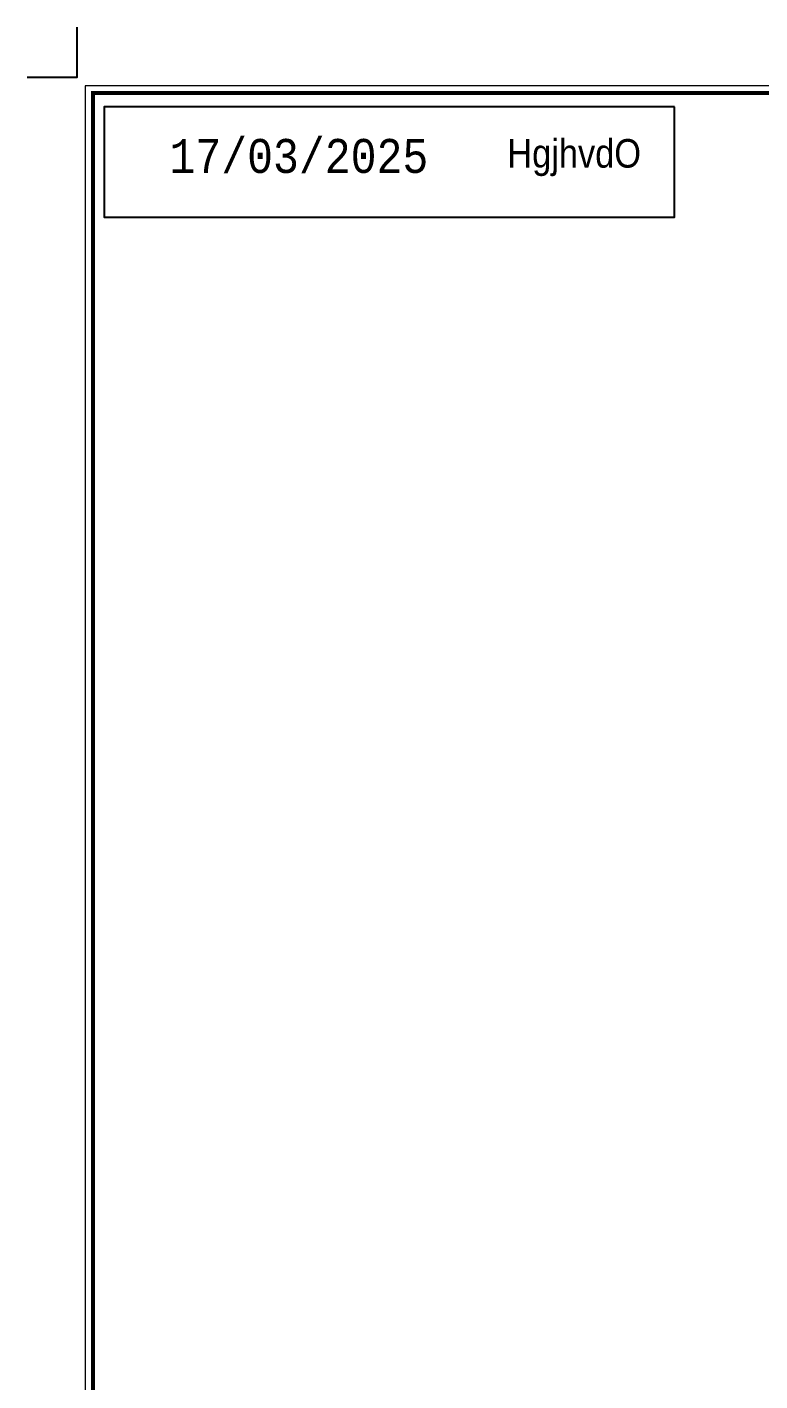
# Model space of a CAD drawing. Header units: inches. Extents: x -351 to 2582, y -266 to 144.
# Drawn here: x 156.3 to 166.85, y -63.83 to -44.34 of the extents above; entities that cross this region are included whole.
import ezdxf
from ezdxf.enums import TextEntityAlignment as Align

# ---------------------------------------------------------------- set-up
doc = ezdxf.new("R2010")
doc.units = ezdxf.units.IN
doc.header["$MEASUREMENT"] = 0
doc.layers.add('Frame', color=43, linetype='Continuous', lineweight=9)
doc.layers.add('text', color=6, linetype='Continuous', lineweight=13)
doc.layers.add('LOGO', color=7, linetype='Continuous')
doc.layers.add('WALL', color=7, linetype='Continuous')
doc.styles.add('546', font='lucon.TTF', dxfattribs={"width": 0.9})
doc.styles.add('NAMES', font='xarb.shx', dxfattribs={"width": 0.9})

# ---------------------------------------------------------------- blocks, each defined once
blk = doc.blocks.new('A$C7E5B4212')
at = {"layer": 'LOGO'}
blk.add_lwpolyline([(0, 29.582), (0.632, 29.582), (0.632, 30.214)], dxfattribs=at)
blk.add_lwpolyline([(0, 29.582), (0.632, 29.582), (0.632, 30.214)], dxfattribs=at)
at = {"layer": 'LOGO', "const_width": 0.05}
blk.add_lwpolyline([(0.832, 0.832), (41.132, 0.832), (41.132, 29.382), (0.832, 29.382)], close=True, dxfattribs=at)
blk = doc.blocks.new('ttwttt')
at = {"layer": 'LOGO', "color": 240, "lineweight": -2}
for p, q in [((52.884, 37.5), (-0.13, 37.5)), ((-0.13, 37.5), (-0.13, -0.128))]:
    blk.add_line(p, q, dxfattribs=at)
at = {"layer": 'WALL'}
blk.add_lwpolyline([(9.607, 37.151), (0.183, 37.151), (0.183, 35.331), (9.607, 35.331)], close=True, dxfattribs=at)
at = {"layer": 'LOGO', "xscale": 1.309217692210943, "yscale": 1.309217692210943, "zscale": 1.309217692210943}
blk.add_blockref('A$C7E5B4212', (-1.089, -1.089), dxfattribs=at)
at = {"color": 1, "insert": (1.263, 36.62), "char_height": 0.5607, "attachment_point": 1, "style": '546'}
blk.add_mtext('17/03/2025', dxfattribs=at)
at = {"layer": 'text', "color": 7, "style": 'NAMES', "width": 0.9}
blk.add_text('HgjhvdO ', height=0.4716, dxfattribs=at).set_placement((8.027, 36.324), align=Align.MIDDLE)

msp = doc.modelspace()

# ---------------------------------------------------------------- block references
at = {"layer": 'Frame', "xscale": 0.871754405622811, "yscale": 0.871754405622811, "zscale": 0.871754405622811}
msp.add_blockref('ttwttt', (157.248, -77.878), dxfattribs=at)

doc.saveas('drawing.dxf')
